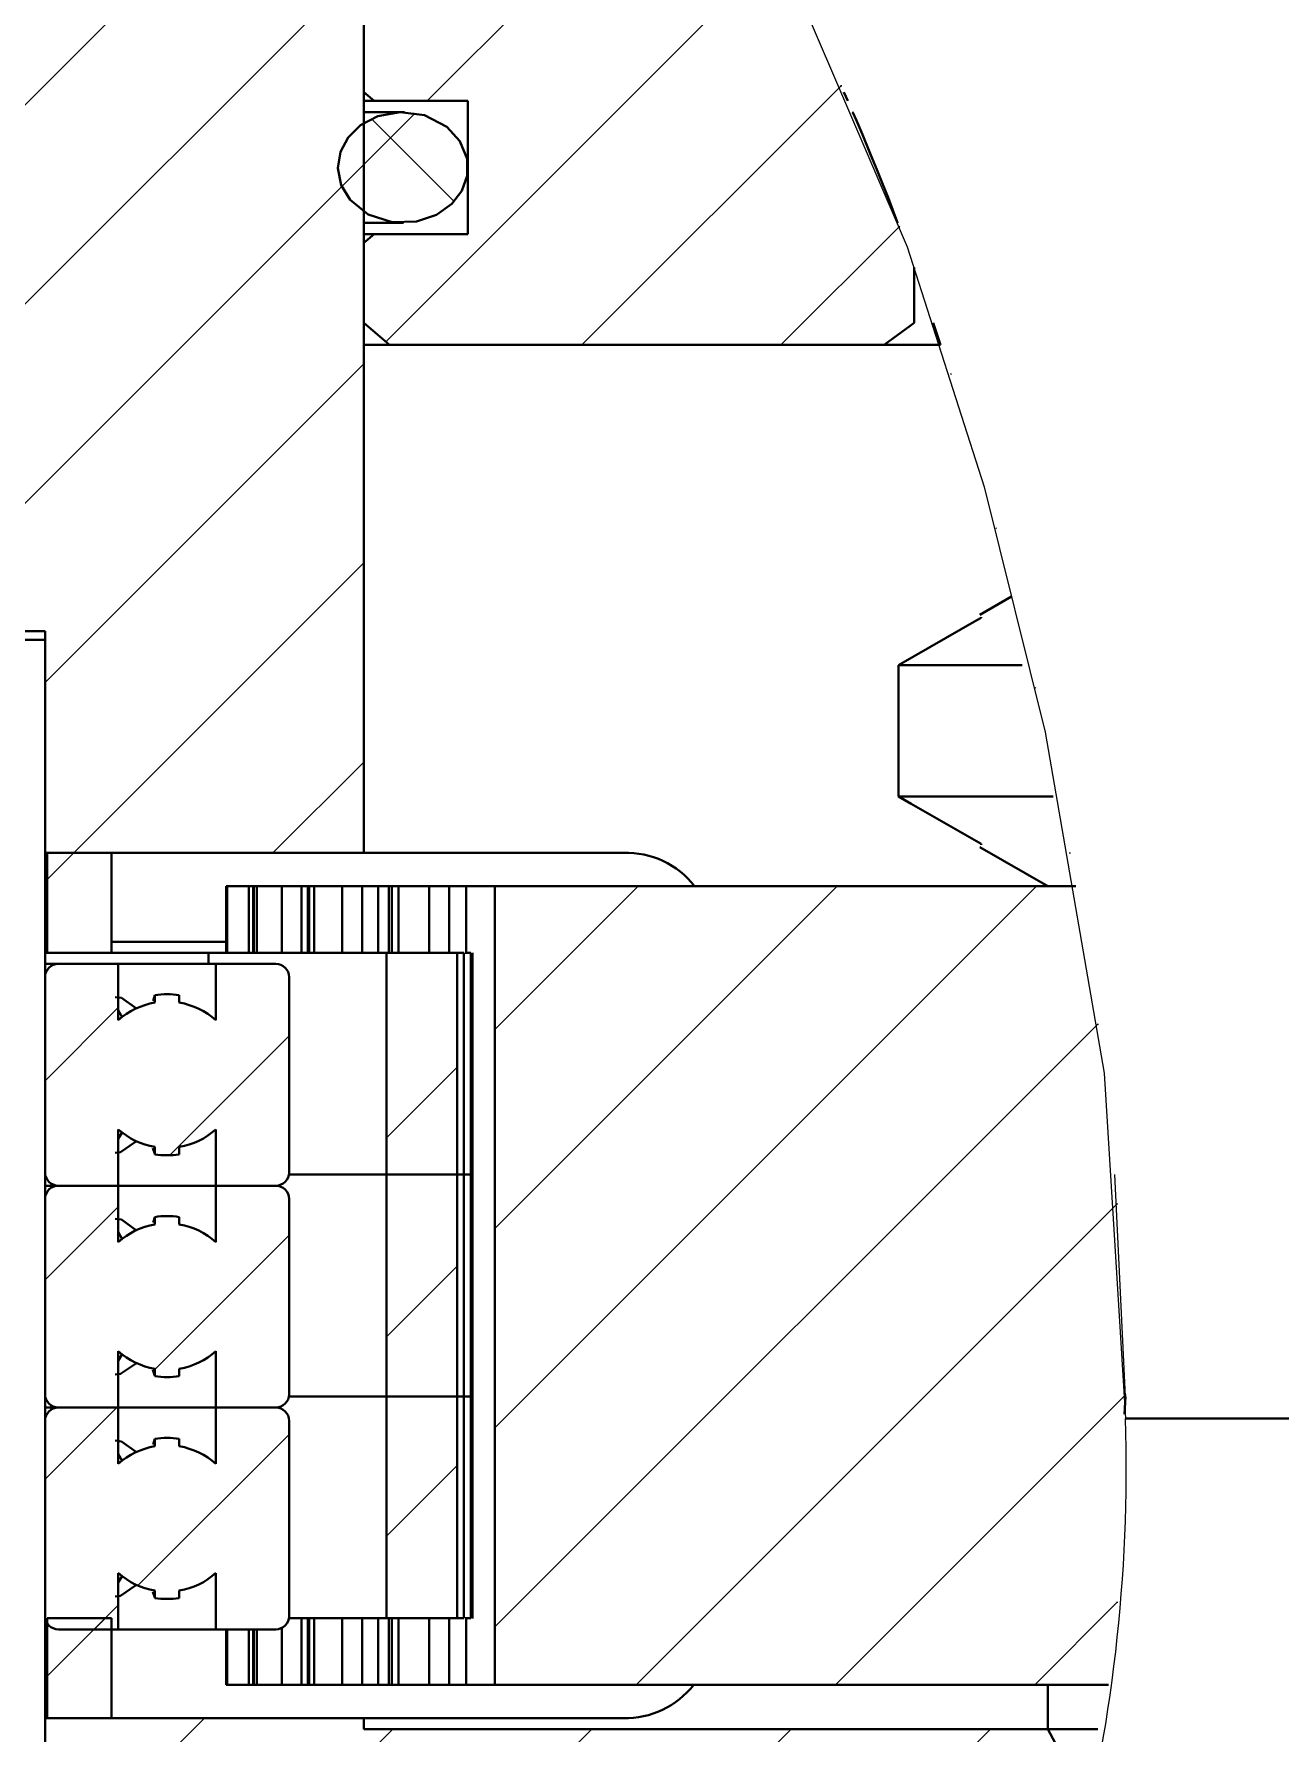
# Model space of a CAD drawing. Header units: millimetres. Extents: x 0 to 1189, y 0 to 841.
# Drawn here: x 135.65 to 163.74, y 664.51 to 702.8 of the extents above; entities that cross this region are included whole.
import ezdxf

# ---------------------------------------------------------------- set-up
doc = ezdxf.new("R2010")
doc.units = ezdxf.units.MM

msp = doc.modelspace()

# ---------------------------------------------------------------- hatches: boundary and pattern name
at = {"linetype": 'Continuous', "lineweight": 0}
h = msp.add_hatch(dxfattribs=at)
h.set_pattern_fill('ANSI31', style=0)
edge = h.paths.add_edge_path(flags=0)
edge.add_line((143.083, 684.342), (143.083, 715.33))
edge.add_spline(control_points=[(143.083, 715.33), (142.745, 715.578), (139.853, 717.622), (136.4, 719.353), (133.156, 720.592)], knot_values=[0.814522, 0.814522, 0.814522, 0.814522, 0.819404, 0.855395, 0.855395, 0.855395, 0.855395], weights=[1, 1, 1, 1, 1], degree=3, periodic=0)
edge.add_line((133.156, 720.592), (127.495, 720.592))
edge.add_line((127.495, 720.592), (127.495, 708.342))
edge.add_line((127.495, 708.342), (122.501, 708.342))
edge.add_line((122.501, 708.342), (122.501, 684.342))
edge.add_line((122.501, 684.342), (130.901, 684.342))
edge.add_line((130.901, 684.342), (130.901, 689.342))
edge.add_line((130.901, 689.342), (131.751, 689.342))
edge.add_line((131.751, 689.342), (131.751, 700.842))
edge.add_line((131.751, 700.842), (133.401, 701.833))
edge.add_line((133.401, 701.833), (135.051, 700.842))
edge.add_line((135.051, 700.842), (135.051, 689.342))
edge.add_line((135.051, 689.342), (135.901, 689.342))
edge.add_line((135.901, 689.342), (135.901, 684.342))
edge.add_line((135.901, 684.342), (143.083, 684.342))
h = msp.add_hatch(dxfattribs=at)
h.set_pattern_fill('ANSI31', style=0)
edge = h.paths.add_edge_path(flags=0)
edge.add_spline(control_points=[(159.556, 663.592), (159.409, 662.775), (159.236, 661.966), (159.038, 661.17)], knot_values=[0, 0, 0, 0, 0.002519, 0.002519, 0.002519, 0.002519], weights=[1, 1, 1, 1], degree=3, periodic=0)
edge.add_spline(control_points=[(159.038, 661.17), (157.808, 656.238), (155.094, 650.738), (150.384, 646.323), (149.517, 645.592)], knot_values=[0.424016, 0.424016, 0.424016, 0.424016, 0.487088, 0.50032, 0.50032, 0.50032, 0.50032], weights=[1, 1, 1, 1, 1], degree=3, periodic=0)
edge.add_spline(control_points=[(149.517, 645.592), (149.887, 645.903), (150.263, 646.235), (150.643, 646.587), (152.085, 647.925), (153.595, 649.616), (154.905, 651.592)], knot_values=[0, 0, 0, 0, 0.002068, 0.002068, 0.002068, 0.010023, 0.010023, 0.010023, 0.010023], weights=[1, 1, 1, 1, 1, 1, 1], degree=3, periodic=0)
edge.add_spline(control_points=[(154.905, 651.592), (154.905, 651.592), (154.906, 651.593), (154.906, 651.593)], knot_values=[0, 0, 0, 0, 0.000002, 0.000002, 0.000002, 0.000002], weights=[1, 1, 1, 1], degree=3, periodic=0)
edge.add_spline(control_points=[(154.906, 651.593), (155.302, 652.191), (155.68, 652.812), (156.036, 653.452), (157.411, 655.922), (158.462, 658.725), (159.14, 661.592)], knot_values=[0, 0, 0, 0, 0.002309, 0.002309, 0.002309, 0.011336, 0.011336, 0.011336, 0.011336], weights=[1, 1, 1, 1, 1, 1, 1], degree=3, periodic=0)
edge.add_spline(control_points=[(159.14, 661.592), (158.294, 658.018), (156.926, 654.641), (154.905, 651.592)], knot_values=[0.422221, 0.422221, 0.422221, 0.422221, 0.467719, 0.467719, 0.467719, 0.467719], weights=[1, 1, 1, 1], degree=3, periodic=0)
edge.add_spline(control_points=[(154.905, 651.592), (158.741, 657.377), (160.224, 664.346), (160.251, 671.592)], knot_values=[0.532281, 0.532281, 0.532281, 0.532281, 0.618617, 0.618617, 0.618617, 0.618617], weights=[1, 1, 1, 1], degree=3, periodic=0)
edge.add_spline(control_points=[(160.251, 671.592), (160.27, 676.79), (159.555, 682.007), (158.44, 687.067), (157.216, 692.615), (155.603, 698.176), (153.121, 703.152), (151.651, 706.097), (149.811, 708.853), (147.738, 711.136), (145.667, 713.416), (143.333, 715.273), (141.077, 716.695), (138.256, 718.474), (135.506, 719.695), (133.156, 720.592)], knot_values=[0, 0, 0, 0, 0.015594, 0.015594, 0.015594, 0.032713, 0.032713, 0.032713, 0.042832, 0.042832, 0.042832, 0.05294, 0.05294, 0.05294, 0.06558, 0.06558, 0.06558, 0.06558], weights=[1, 1, 1, 1, 1, 1, 1, 1, 1, 1, 1, 1, 1, 1, 1, 1], degree=3, periodic=0)
edge.add_spline(control_points=[(133.156, 720.592), (136.4, 719.353), (139.853, 717.622), (142.745, 715.578), (143.083, 715.33)], knot_values=[0.144605, 0.144605, 0.144605, 0.144605, 0.180596, 0.185478, 0.185478, 0.185478, 0.185478], weights=[1, 1, 1, 1, 1], degree=3, periodic=0)
edge.add_spline(control_points=[(143.083, 715.33), (144.616, 714.202), (146.412, 712.662), (148.136, 710.69), (149.795, 708.792), (151.41, 706.439), (152.757, 703.864), (155.857, 697.938), (157.813, 690.851), (159.082, 683.877), (160.229, 677.575), (160.704, 670.931), (159.724, 664.592)], knot_values=[0, 0, 0, 0, 0.009645, 0.009645, 0.009645, 0.018918, 0.018918, 0.018918, 0.040539, 0.040539, 0.040539, 0.060092, 0.060092, 0.060092, 0.060092], weights=[1, 1, 1, 1, 1, 1, 1, 1, 1, 1, 1, 1, 1], degree=3, periodic=0)
edge.add_spline(control_points=[(159.724, 664.592), (159.672, 664.255), (159.616, 663.922), (159.556, 663.592)], knot_values=[0, 0, 0, 0, 0.001187, 0.001187, 0.001187, 0.001187], weights=[1, 1, 1, 1], degree=3, periodic=0)
edge = h.paths.add_edge_path(flags=0)
edge.add_spline(control_points=[(148.033, 710.807), (148.244, 710.568), (148.452, 710.324), (148.654, 710.082), (149.021, 709.64), (149.373, 709.19), (149.682, 708.777), (149.877, 708.517), (150.059, 708.265), (150.207, 708.055), (150.301, 707.922), (150.383, 707.804), (150.441, 707.72), (150.481, 707.662), (150.51, 707.619), (150.524, 707.6), (150.539, 707.577), (150.534, 707.584), (150.511, 707.619), (150.487, 707.653), (150.445, 707.714), (150.391, 707.792), (150.315, 707.902), (150.214, 708.047), (150.101, 708.204), (149.953, 708.412), (149.781, 708.647), (149.598, 708.889), (149.27, 709.324), (148.897, 709.794), (148.509, 710.254), (148.13, 710.705), (147.723, 711.16), (147.323, 711.584), (147.031, 711.894), (146.734, 712.194), (146.465, 712.458), (146.269, 712.65), (146.083, 712.826), (145.93, 712.969), (145.825, 713.067), (145.734, 713.151), (145.667, 713.212), (145.602, 713.271), (145.558, 713.311), (145.541, 713.326), (145.522, 713.343), (145.536, 713.331), (145.58, 713.291), (145.624, 713.251), (145.698, 713.184), (145.792, 713.097), (145.907, 712.991), (146.054, 712.854), (146.214, 712.701), (146.416, 712.507), (146.645, 712.283), (146.877, 712.047), (147.255, 711.663), (147.654, 711.236), (148.033, 710.807)], knot_values=[0, 0, 0, 0, 0.000958, 0.000958, 0.000958, 0.002721, 0.002721, 0.002721, 0.003828, 0.003828, 0.003828, 0.004525, 0.004525, 0.004525, 0.005003, 0.005003, 0.005003, 0.00555, 0.00555, 0.00555, 0.00609, 0.00609, 0.00609, 0.006855, 0.006855, 0.006855, 0.007866, 0.007866, 0.007866, 0.009699, 0.009699, 0.009699, 0.011497, 0.011497, 0.011497, 0.012809, 0.012809, 0.012809, 0.01376, 0.01376, 0.01376, 0.014411, 0.014411, 0.014411, 0.01504, 0.01504, 0.01504, 0.015732, 0.015732, 0.015732, 0.016419, 0.016419, 0.016419, 0.017259, 0.017259, 0.017259, 0.01832, 0.01832, 0.01832, 0.020055, 0.020055, 0.020055, 0.020055], weights=[1, 1, 1, 1, 1, 1, 1, 1, 1, 1, 1, 1, 1, 1, 1, 1, 1, 1, 1, 1, 1, 1, 1, 1, 1, 1, 1, 1, 1, 1, 1, 1, 1, 1, 1, 1, 1, 1, 1, 1, 1, 1, 1, 1, 1, 1, 1, 1, 1, 1, 1, 1, 1, 1, 1, 1, 1, 1, 1, 1, 1], degree=3, periodic=0)
h = msp.add_hatch(dxfattribs=at)
h.set_pattern_fill('ANSI31', style=0)
edge = h.paths.add_edge_path(flags=0)
edge.add_line((143.083, 715.292), (143.083, 713.492))
edge.add_spline(control_points=[(143.083, 713.492), (143.16, 713.425), (143.238, 713.358), (143.315, 713.292)], knot_values=[0.043674, 0.043674, 0.043674, 0.043674, 0.043981, 0.043981, 0.043981, 0.043981], weights=[1, 1, 1, 1], degree=3, periodic=0)
edge.add_line((143.315, 713.292), (145.429, 713.292))
edge.add_line((145.429, 713.292), (145.429, 710.292))
edge.add_line((145.429, 710.292), (143.315, 710.292))
edge.add_spline(control_points=[(143.315, 710.292), (143.238, 710.225), (143.16, 710.158), (143.083, 710.092)], knot_values=[0.017469, 0.017469, 0.017469, 0.017469, 0.017776, 0.017776, 0.017776, 0.017776], weights=[1, 1, 1, 1], degree=3, periodic=0)
edge.add_line((143.083, 710.092), (143.083, 701.492))
edge.add_spline(control_points=[(143.083, 701.492), (143.16, 701.425), (143.238, 701.358), (143.315, 701.292)], knot_values=[0.043674, 0.043674, 0.043674, 0.043674, 0.043981, 0.043981, 0.043981, 0.043981], weights=[1, 1, 1, 1], degree=3, periodic=0)
edge.add_line((143.315, 701.292), (145.429, 701.292))
edge.add_line((145.429, 701.292), (145.429, 698.292))
edge.add_line((145.429, 698.292), (143.315, 698.292))
edge.add_spline(control_points=[(143.315, 698.292), (143.238, 698.225), (143.16, 698.158), (143.083, 698.092)], knot_values=[0.017469, 0.017469, 0.017469, 0.017469, 0.017776, 0.017776, 0.017776, 0.017776], weights=[1, 1, 1, 1], degree=3, periodic=0)
edge.add_line((143.083, 698.092), (143.083, 696.292))
edge.add_spline(control_points=[(143.083, 696.292), (143.276, 696.125), (143.471, 695.958), (143.665, 695.792)], knot_values=[0.0436, 0.0436, 0.0436, 0.0436, 0.044368, 0.044368, 0.044368, 0.044368], weights=[1, 1, 1, 1], degree=3, periodic=0)
edge.add_line((143.665, 695.792), (154.81, 695.792))
edge.add_spline(control_points=[(154.81, 695.792), (155.005, 695.937), (155.201, 696.082), (155.397, 696.226), (155.426, 696.248), (155.456, 696.27), (155.486, 696.292)], knot_values=[0.023928, 0.023928, 0.023928, 0.023928, 0.024657, 0.024657, 0.024657, 0.024768, 0.024768, 0.024768, 0.024768], weights=[1, 1, 1, 1, 1, 1, 1], degree=3, periodic=0)
edge.add_line((155.486, 696.292), (155.486, 697.538))
edge.add_spline(control_points=[(155.486, 697.538), (152.999, 704.514), (149.405, 710.67), (143.106, 715.312)], knot_values=[0.723236, 0.723236, 0.723236, 0.723236, 0.814406, 0.814406, 0.814406, 0.814406], weights=[1, 1, 1, 1], degree=3, periodic=0)
edge.add_spline(control_points=[(143.106, 715.312), (143.098, 715.305), (143.091, 715.299), (143.083, 715.292)], knot_values=[0.017695, 0.017695, 0.017695, 0.017695, 0.017726, 0.017726, 0.017726, 0.017726], weights=[1, 1, 1, 1], degree=3, periodic=0)
h = msp.add_hatch(dxfattribs=at)
h.set_pattern_fill('ANSI31', style=0)
edge = h.paths.add_edge_path(flags=0)
edge.add_spline(control_points=[(143.134, 715.292), (143.125, 715.299), (143.116, 715.305), (143.106, 715.312)], knot_values=[0, 0, 0, 0, 0.000094, 0.000094, 0.000094, 0.000094], weights=[1, 1, 1, 1], degree=3, periodic=0)
edge.add_spline(control_points=[(143.106, 715.312), (149.405, 710.67), (152.999, 704.514), (155.486, 697.538)], knot_values=[0.185594, 0.185594, 0.185594, 0.185594, 0.276764, 0.276764, 0.276764, 0.276764], weights=[1, 1, 1, 1], degree=3, periodic=0)
edge.add_spline(control_points=[(155.486, 697.538), (155.633, 697.126), (155.777, 696.711), (155.917, 696.292)], knot_values=[0, 0, 0, 0, 0.001395, 0.001395, 0.001395, 0.001395], weights=[1, 1, 1, 1], degree=3, periodic=0)
edge.add_spline(control_points=[(155.917, 696.292), (155.972, 696.127), (156.027, 695.96), (156.082, 695.792)], knot_values=[0, 0, 0, 0, 0.001024, 0.001024, 0.001024, 0.001024], weights=[1, 1, 1, 1], degree=3, periodic=0)
edge.add_spline(control_points=[(156.082, 695.792), (156.027, 695.958), (155.972, 696.125), (155.917, 696.292)], knot_values=[0, 0, 0, 0, 0.000718, 0.000718, 0.000718, 0.000718], weights=[1, 1, 1, 1], degree=3, periodic=0)
edge.add_spline(control_points=[(155.917, 696.292), (155.715, 696.896), (155.505, 697.497), (155.286, 698.092)], knot_values=[0, 0, 0, 0, 0.001951, 0.001951, 0.001951, 0.001951], weights=[1, 1, 1, 1], degree=3, periodic=0)
edge.add_spline(control_points=[(155.286, 698.092), (155.262, 698.159), (155.237, 698.225), (155.212, 698.292)], knot_values=[0, 0, 0, 0, 0.00036, 0.00036, 0.00036, 0.00036], weights=[1, 1, 1, 1], degree=3, periodic=0)
edge.add_spline(control_points=[(155.212, 698.292), (154.833, 699.311), (154.428, 700.315), (153.995, 701.292)], knot_values=[0, 0, 0, 0, 0.003365, 0.003365, 0.003365, 0.003365], weights=[1, 1, 1, 1], degree=3, periodic=0)
edge.add_spline(control_points=[(153.995, 701.292), (153.966, 701.358), (153.936, 701.425), (153.906, 701.492)], knot_values=[0, 0, 0, 0, 0.000285, 0.000285, 0.000285, 0.000285], weights=[1, 1, 1, 1], degree=3, periodic=0)
edge.add_spline(control_points=[(153.906, 701.492), (152.458, 704.72), (150.611, 707.728), (148.646, 710.092)], knot_values=[0, 0, 0, 0, 0.011081, 0.011081, 0.011081, 0.011081], weights=[1, 1, 1, 1], degree=3, periodic=0)
edge.add_spline(control_points=[(148.646, 710.092), (148.59, 710.159), (148.534, 710.226), (148.478, 710.292)], knot_values=[0, 0, 0, 0, 0.000535, 0.000535, 0.000535, 0.000535], weights=[1, 1, 1, 1], degree=3, periodic=0)
edge.add_spline(control_points=[(148.478, 710.292), (147.5, 711.449), (146.508, 712.451), (145.579, 713.292)], knot_values=[0, 0, 0, 0, 0.00572, 0.00572, 0.00572, 0.00572], weights=[1, 1, 1, 1], degree=3, periodic=0)
edge.add_spline(control_points=[(145.579, 713.292), (145.505, 713.359), (145.431, 713.425), (145.356, 713.492)], knot_values=[0, 0, 0, 0, 0.000302, 0.000302, 0.000302, 0.000302], weights=[1, 1, 1, 1], degree=3, periodic=0)
edge.add_spline(control_points=[(145.356, 713.492), (144.585, 714.176), (143.836, 714.774), (143.134, 715.292)], knot_values=[0, 0, 0, 0, 0.004395, 0.004395, 0.004395, 0.004395], weights=[1, 1, 1, 1], degree=3, periodic=0)
h = msp.add_hatch(dxfattribs=at)
h.set_pattern_fill('ANSI37', style=0)
edge = h.paths.add_edge_path(flags=0)
edge.add_spline(control_points=[(142.776, 699.061), (142.887, 698.928), (143.027, 698.817), (143.18, 698.734), (143.348, 698.643), (143.536, 698.584), (143.725, 698.558), (143.905, 698.533), (144.091, 698.537), (144.27, 698.571), (144.429, 698.6), (144.585, 698.653), (144.727, 698.728), (144.851, 698.793), (144.967, 698.875), (145.067, 698.973), (145.156, 699.06), (145.234, 699.16), (145.293, 699.269), (145.35, 699.373), (145.391, 699.488), (145.412, 699.604), (145.434, 699.729), (145.434, 699.859), (145.411, 699.984), (145.385, 700.126), (145.328, 700.265), (145.251, 700.386), (145.173, 700.507), (145.073, 700.615), (144.96, 700.705), (144.811, 700.823), (144.636, 700.912), (144.454, 700.968), (144.276, 701.022), (144.087, 701.047), (143.901, 701.041), (143.733, 701.035), (143.564, 701.004), (143.405, 700.949), (143.266, 700.9), (143.132, 700.831), (143.012, 700.743), (142.907, 700.666), (142.811, 700.572), (142.732, 700.467), (142.659, 700.369), (142.6, 700.259), (142.561, 700.143), (142.521, 700.026), (142.501, 699.901), (142.503, 699.778), (142.504, 699.648), (142.53, 699.517), (142.577, 699.395), (142.624, 699.274), (142.693, 699.16), (142.776, 699.061)], knot_values=[0, 0, 0, 0, 0.000519, 0.000519, 0.000519, 0.001092, 0.001092, 0.001092, 0.001636, 0.001636, 0.001636, 0.002118, 0.002118, 0.002118, 0.002534, 0.002534, 0.002534, 0.002904, 0.002904, 0.002904, 0.003258, 0.003258, 0.003258, 0.003636, 0.003636, 0.003636, 0.004069, 0.004069, 0.004069, 0.004499, 0.004499, 0.004499, 0.005071, 0.005071, 0.005071, 0.005628, 0.005628, 0.005628, 0.006131, 0.006131, 0.006131, 0.006573, 0.006573, 0.006573, 0.006964, 0.006964, 0.006964, 0.007329, 0.007329, 0.007329, 0.007697, 0.007697, 0.007697, 0.008087, 0.008087, 0.008087, 0.008475, 0.008475, 0.008475, 0.008475], weights=[1, 1, 1, 1, 1, 1, 1, 1, 1, 1, 1, 1, 1, 1, 1, 1, 1, 1, 1, 1, 1, 1, 1, 1, 1, 1, 1, 1, 1, 1, 1, 1, 1, 1, 1, 1, 1, 1, 1, 1, 1, 1, 1, 1, 1, 1, 1, 1, 1, 1, 1, 1, 1, 1, 1, 1, 1, 1], degree=3, periodic=0)
h = msp.add_hatch(dxfattribs=at)
h.set_pattern_fill('ANSI37', style=0)
edge = h.paths.add_edge_path(flags=0)
edge.add_spline(control_points=[(154.631, 699.792), (154.695, 699.632), (154.756, 699.48), (154.809, 699.344), (154.875, 699.177), (154.933, 699.029), (154.979, 698.91), (155.025, 698.788), (155.062, 698.692), (155.086, 698.629), (155.112, 698.56), (155.124, 698.528), (155.116, 698.548), (155.112, 698.56), (155.1, 698.592), (155.079, 698.648), (155.061, 698.693), (155.038, 698.756), (155.008, 698.833), (154.978, 698.911), (154.941, 699.007), (154.9, 699.111), (154.865, 699.203), (154.825, 699.304), (154.785, 699.405), (154.745, 699.507), (154.704, 699.61), (154.663, 699.71), (154.607, 699.85), (154.552, 699.986), (154.501, 700.109), (154.435, 700.27), (154.374, 700.415), (154.322, 700.537), (154.269, 700.662), (154.224, 700.767), (154.189, 700.848), (154.148, 700.945), (154.119, 701.009), (154.109, 701.032), (154.102, 701.05), (154.104, 701.044), (154.12, 701.008), (154.131, 700.981), (154.151, 700.936), (154.179, 700.871), (154.202, 700.818), (154.231, 700.75), (154.265, 700.67), (154.3, 700.59), (154.34, 700.496), (154.381, 700.397), (154.419, 700.305), (154.46, 700.208), (154.5, 700.111), (154.544, 700.004), (154.589, 699.895), (154.631, 699.792)], knot_values=[0, 0, 0, 0, 0.000537, 0.000537, 0.000537, 0.001202, 0.001202, 0.001202, 0.001875, 0.001875, 0.001875, 0.002613, 0.002613, 0.002613, 0.003063, 0.003063, 0.003063, 0.003432, 0.003432, 0.003432, 0.003805, 0.003805, 0.003805, 0.004132, 0.004132, 0.004132, 0.004458, 0.004458, 0.004458, 0.004914, 0.004914, 0.004914, 0.005511, 0.005511, 0.005511, 0.006118, 0.006118, 0.006118, 0.006842, 0.006842, 0.006842, 0.007381, 0.007381, 0.007381, 0.007792, 0.007792, 0.007792, 0.00813, 0.00813, 0.00813, 0.00847, 0.00847, 0.00847, 0.008782, 0.008782, 0.008782, 0.009127, 0.009127, 0.009127, 0.009127], weights=[1, 1, 1, 1, 1, 1, 1, 1, 1, 1, 1, 1, 1, 1, 1, 1, 1, 1, 1, 1, 1, 1, 1, 1, 1, 1, 1, 1, 1, 1, 1, 1, 1, 1, 1, 1, 1, 1, 1, 1, 1, 1, 1, 1, 1, 1, 1, 1, 1, 1, 1, 1, 1, 1, 1, 1, 1, 1], degree=3, periodic=0)
h = msp.add_hatch(dxfattribs=at)
h.set_pattern_fill('ANSI31', style=0)
h.paths.add_polyline_path([(137.401, 682.092), (137.401, 684.342), (135.951, 684.342), (135.951, 682.092)], flags=0)
h = msp.add_hatch(dxfattribs=at)
h.set_pattern_fill('ANSI31', style=0)
edge = h.paths.add_edge_path(flags=0)
edge.add_spline(control_points=[(159.866, 665.592), (160.621, 671.4), (160.208, 677.572), (159.134, 683.592)], knot_values=[0.594447, 0.594447, 0.594447, 0.594447, 0.665887, 0.665887, 0.665887, 0.665887], weights=[1, 1, 1, 1], degree=3, periodic=0)
edge.add_line((159.134, 683.592), (146.041, 683.592))
edge.add_line((146.041, 683.592), (146.041, 665.592))
edge.add_line((146.041, 665.592), (159.866, 665.592))
h = msp.add_hatch(dxfattribs=at)
h.set_pattern_fill('ANSI31', style=0)
edge = h.paths.add_edge_path(flags=0)
edge.add_line((159.866, 665.592), (159.866, 665.592))
edge.add_spline(control_points=[(159.866, 665.592), (160.01, 666.698), (160.111, 667.812), (160.173, 668.928)], knot_values=[0, 0, 0, 0, 0.003354, 0.003354, 0.003354, 0.003354], weights=[1, 1, 1, 1], degree=3, periodic=0)
edge.add_spline(control_points=[(160.173, 668.928), (160.221, 669.796), (160.247, 670.667), (160.251, 671.537), (160.255, 672.35), (160.24, 673.163), (160.209, 673.974), (160.199, 674.241), (160.187, 674.507), (160.173, 674.773)], knot_values=[0, 0, 0, 0, 0.002611, 0.002611, 0.002611, 0.005049, 0.005049, 0.005049, 0.005849, 0.005849, 0.005849, 0.005849], weights=[1, 1, 1, 1, 1, 1, 1, 1, 1, 1], degree=3, periodic=0)
edge.add_spline(control_points=[(160.173, 674.773), (160.02, 677.734), (159.652, 680.687), (159.134, 683.592)], knot_values=[0, 0, 0, 0, 0.008898, 0.008898, 0.008898, 0.008898], weights=[1, 1, 1, 1], degree=3, periodic=0)
edge.add_spline(control_points=[(159.134, 683.592), (160.208, 677.572), (160.621, 671.4), (159.866, 665.592)], knot_values=[0.334113, 0.334113, 0.334113, 0.334113, 0.405553, 0.405553, 0.405553, 0.405553], weights=[1, 1, 1, 1], degree=3, periodic=0)
h = msp.add_hatch(dxfattribs=at)
h.set_pattern_fill('ANSI31', style=0)
h.paths.add_polyline_path([(145.191, 682.092), (143.599, 682.092), (143.599, 677.092), (145.191, 677.092)], flags=0)
h = msp.add_hatch(dxfattribs=at)
h.set_pattern_fill('ANSI31', style=0)
edge = h.paths.add_edge_path(flags=0)
edge.add_spline(control_points=[(160.01, 677.092), (159.862, 678.766), (159.65, 680.435), (159.387, 682.092)], knot_values=[0, 0, 0, 0, 0.005049, 0.005049, 0.005049, 0.005049], weights=[1, 1, 1, 1], degree=3, periodic=0)
edge.add_spline(control_points=[(159.387, 682.092), (159.65, 680.435), (159.862, 678.767), (160.01, 677.092)], knot_values=[0, 0, 0, 0, 0.00505, 0.00505, 0.00505, 0.00505], weights=[1, 1, 1, 1], degree=3, periodic=0)
h = msp.add_hatch(dxfattribs=at)
h.set_pattern_fill('ANSI31', style=0)
edge = h.paths.add_edge_path(flags=0)
edge.add_line((137.551, 676.842), (137.551, 678.112))
edge.add_arc((138.651, 679.342), 1.65, 228.1897, 260.4059)
edge.add_line((138.376, 677.715), (138.376, 677.548))
edge.add_arc((138.651, 679.342), 1.815, 261.2853, 278.7147)
edge.add_line((138.926, 677.548), (138.926, 677.715))
edge.add_arc((138.651, 679.342), 1.65, 279.5941, 311.8103)
edge.add_line((139.751, 678.112), (139.751, 676.842))
edge.add_line((139.751, 676.842), (141.101, 676.842))
edge.add_arc((141.101, 677.142), 0.3, 270, 360)
edge.add_line((141.401, 677.142), (141.401, 681.542))
edge.add_arc((141.101, 681.542), 0.3, 0, 90)
edge.add_line((141.101, 681.842), (139.751, 681.842))
edge.add_line((139.751, 681.842), (139.751, 680.572))
edge.add_arc((138.651, 679.342), 1.65, 48.1897, 80.4059)
edge.add_line((138.926, 680.969), (138.926, 681.136))
edge.add_arc((138.651, 679.342), 1.815, 81.2853, 98.7147)
edge.add_line((138.376, 681.136), (138.376, 680.969))
edge.add_arc((138.651, 679.342), 1.65, 99.5941, 131.8103)
edge.add_line((137.551, 680.572), (137.551, 681.842))
edge.add_line((137.551, 681.842), (136.201, 681.842))
edge.add_arc((136.201, 681.542), 0.3, 90, 180)
edge.add_line((135.901, 681.542), (135.901, 677.142))
edge.add_arc((136.201, 677.142), 0.3, 180, 270)
edge.add_line((136.201, 676.842), (137.551, 676.842))
h = msp.add_hatch(dxfattribs=at)
h.set_pattern_fill('ANSI31', style=0)
h.paths.add_polyline_path([(145.191, 677.092), (143.599, 677.092), (143.599, 672.092), (145.191, 672.092)], flags=0)
h = msp.add_hatch(dxfattribs=at)
h.set_pattern_fill('ANSI31', style=0)
edge = h.paths.add_edge_path(flags=0)
edge.add_spline(control_points=[(160.25, 672.092), (160.241, 673.761), (160.157, 675.431), (160.01, 677.092)], knot_values=[0, 0, 0, 0, 0.005007, 0.005007, 0.005007, 0.005007], weights=[1, 1, 1, 1], degree=3, periodic=0)
edge.add_spline(control_points=[(160.01, 677.092), (160.157, 675.431), (160.241, 673.761), (160.25, 672.092)], knot_values=[0, 0, 0, 0, 0.005007, 0.005007, 0.005007, 0.005007], weights=[1, 1, 1, 1], degree=3, periodic=0)
h = msp.add_hatch(dxfattribs=at)
h.set_pattern_fill('ANSI31', style=0)
edge = h.paths.add_edge_path(flags=0)
edge.add_line((137.551, 671.842), (137.551, 673.112))
edge.add_arc((138.651, 674.342), 1.65, 228.1897, 260.4059)
edge.add_line((138.376, 672.715), (138.376, 672.548))
edge.add_arc((138.651, 674.342), 1.815, 261.2853, 278.7147)
edge.add_line((138.926, 672.548), (138.926, 672.715))
edge.add_arc((138.651, 674.342), 1.65, 279.5941, 311.8103)
edge.add_line((139.751, 673.112), (139.751, 671.842))
edge.add_line((139.751, 671.842), (141.101, 671.842))
edge.add_arc((141.101, 672.142), 0.3, 270, 360)
edge.add_line((141.401, 672.142), (141.401, 676.542))
edge.add_arc((141.101, 676.542), 0.3, 0, 90)
edge.add_line((141.101, 676.842), (139.751, 676.842))
edge.add_line((139.751, 676.842), (139.751, 675.572))
edge.add_arc((138.651, 674.342), 1.65, 48.1897, 80.4059)
edge.add_line((138.926, 675.969), (138.926, 676.136))
edge.add_arc((138.651, 674.342), 1.815, 81.2853, 98.7147)
edge.add_line((138.376, 676.136), (138.376, 675.969))
edge.add_arc((138.651, 674.342), 1.65, 99.5941, 131.8103)
edge.add_line((137.551, 675.572), (137.551, 676.842))
edge.add_line((137.551, 676.842), (136.201, 676.842))
edge.add_arc((136.201, 676.542), 0.3, 90, 180)
edge.add_line((135.901, 676.542), (135.901, 672.142))
edge.add_arc((136.201, 672.142), 0.3, 180, 270)
edge.add_line((136.201, 671.842), (137.551, 671.842))
h = msp.add_hatch(dxfattribs=at)
h.set_pattern_fill('ANSI31', style=0)
edge = h.paths.add_edge_path(flags=0)
edge.add_line((137.551, 666.842), (137.551, 668.112))
edge.add_arc((138.651, 669.342), 1.65, 228.1897, 260.4059)
edge.add_line((138.376, 667.715), (138.376, 667.548))
edge.add_arc((138.651, 669.342), 1.815, 261.2853, 278.7147)
edge.add_line((138.926, 667.548), (138.926, 667.715))
edge.add_arc((138.651, 669.342), 1.65, 279.5941, 311.8103)
edge.add_line((139.751, 668.112), (139.751, 666.842))
edge.add_line((139.751, 666.842), (141.101, 666.842))
edge.add_arc((141.101, 667.142), 0.3, 270, 360)
edge.add_line((141.401, 667.142), (141.401, 671.542))
edge.add_arc((141.101, 671.542), 0.3, 0, 90)
edge.add_line((141.101, 671.842), (139.751, 671.842))
edge.add_line((139.751, 671.842), (139.751, 670.572))
edge.add_arc((138.651, 669.342), 1.65, 48.1897, 80.4059)
edge.add_line((138.926, 670.969), (138.926, 671.136))
edge.add_arc((138.651, 669.342), 1.815, 81.2853, 98.7147)
edge.add_line((138.376, 671.136), (138.376, 670.969))
edge.add_arc((138.651, 669.342), 1.65, 99.5941, 131.8103)
edge.add_line((137.551, 670.572), (137.551, 671.842))
edge.add_line((137.551, 671.842), (136.201, 671.842))
edge.add_arc((136.201, 671.542), 0.3, 90, 180)
edge.add_line((135.901, 671.542), (135.901, 667.142))
edge.add_arc((136.201, 667.142), 0.3, 180, 270)
edge.add_line((136.201, 666.842), (137.551, 666.842))
h = msp.add_hatch(dxfattribs=at)
h.set_pattern_fill('ANSI31', style=0)
h.paths.add_polyline_path([(145.191, 672.092), (143.599, 672.092), (143.599, 667.092), (145.191, 667.092)], flags=0)
h = msp.add_hatch(dxfattribs=at)
h.set_pattern_fill('ANSI31', style=0)
edge = h.paths.add_edge_path(flags=0)
edge.add_spline(control_points=[(160.035, 667.092), (160.193, 668.751), (160.26, 670.423), (160.25, 672.092)], knot_values=[0, 0, 0, 0, 0.005006, 0.005006, 0.005006, 0.005006], weights=[1, 1, 1, 1], degree=3, periodic=0)
edge.add_spline(control_points=[(160.25, 672.092), (160.26, 670.423), (160.193, 668.751), (160.035, 667.092)], knot_values=[0, 0, 0, 0, 0.005006, 0.005006, 0.005006, 0.005006], weights=[1, 1, 1, 1], degree=3, periodic=0)
h = msp.add_hatch(dxfattribs=at)
h.set_pattern_fill('ANSI31', style=0)
h.paths.add_polyline_path([(137.401, 664.842), (137.401, 667.092), (135.951, 667.092), (135.951, 664.842)], flags=0)
h = msp.add_hatch(dxfattribs=at)
h.set_pattern_fill('ANSI31', style=0)
edge = h.paths.add_edge_path(flags=0)
edge.add_spline(control_points=[(159.038, 663.592), (158.986, 663.687), (158.934, 663.783), (158.883, 663.879), (158.754, 664.116), (158.627, 664.354), (158.5, 664.592)], knot_values=[0.019853, 0.019853, 0.019853, 0.019853, 0.020177, 0.020177, 0.020177, 0.020981, 0.020981, 0.020981, 0.020981], weights=[1, 1, 1, 1, 1, 1, 1], degree=3, periodic=0)
edge.add_line((158.5, 664.592), (143.083, 664.592))
edge.add_line((143.083, 664.592), (143.083, 664.842))
edge.add_line((143.083, 664.842), (135.901, 664.842))
edge.add_line((135.901, 664.842), (135.901, 661.342))
edge.add_line((135.901, 661.342), (144.25, 661.342))
edge.add_line((144.25, 661.342), (144.25, 651.592))
edge.add_line((144.25, 651.592), (149.047, 651.592))
edge.add_line((149.047, 651.592), (149.047, 645.592))
edge.add_line((149.047, 645.592), (149.517, 645.592))
edge.add_spline(control_points=[(149.517, 645.592), (150.384, 646.323), (155.094, 650.738), (157.808, 656.238), (159.038, 661.17)], knot_values=[0.49968, 0.49968, 0.49968, 0.49968, 0.512912, 0.575984, 0.575984, 0.575984, 0.575984], weights=[1, 1, 1, 1, 1], degree=3, periodic=0)
edge.add_line((159.038, 661.17), (159.038, 663.592))

# ---------------------------------------------------------------- linework, layer by layer
at = {"color": 7, "linetype": 'Continuous', "lineweight": 40}
for p, q in [((143.083, 684.342), (143.083, 715.292)), ((143.083, 710.092), (143.083, 701.492)), ((143.315, 701.292), (143.083, 701.492)), ((143.315, 701.292), (143.083, 701.292)), ((143.315, 701.292), (145.429, 701.292)), ((145.429, 701.292), (145.429, 698.292)), ((153.995, 701.292), (153.906, 701.492)), ((144.002, 701.042), (143.083, 701.042)), ((143.083, 698.542), (143.976, 698.542)), ((143.083, 698.292), (143.315, 698.292)), ((143.083, 698.092), (143.315, 698.292)), ((145.429, 698.292), (143.315, 698.292)), ((143.083, 698.092), (143.083, 696.292)), ((155.486, 696.292), (155.486, 697.538)), ((143.665, 695.792), (143.083, 696.292)), ((156.082, 695.792), (155.917, 696.292)), ((143.665, 695.792), (143.083, 695.792)), ((154.81, 695.792), (143.665, 695.792)), ((156.082, 695.792), (154.81, 695.792)), ((157.683, 690.119), (156.973, 689.709)), ((135.901, 689.342), (135.051, 689.342)), ((135.901, 689.342), (135.901, 684.342)), ((157.001, 689.66), (156.996, 689.638)), ((135.901, 689.142), (133.401, 689.142)), ((135.901, 662.842), (135.901, 689.142)), ((155.135, 688.571), (157.923, 688.571)), ((155.135, 685.612), (155.135, 688.571)), ((155.135, 685.612), (158.621, 685.612)), ((156.973, 684.474), (158.501, 683.592)), ((156.996, 684.545), (157.001, 684.523)), ((135.901, 684.342), (143.083, 684.342)), ((135.951, 682.092), (135.951, 684.342)), ((135.951, 684.342), (137.401, 684.342)), ((137.401, 682.092), (137.401, 684.342)), ((143.083, 684.342), (148.936, 684.342)), ((139.985, 683.592), (139.985, 682.092)), ((139.986, 683.592), (139.985, 683.592)), ((140.008, 683.592), (139.986, 683.592)), ((140.496, 683.592), (140.008, 683.592)), ((140.496, 683.592), (140.593, 683.592)), ((140.593, 683.592), (140.593, 682.092)), ((140.606, 683.592), (140.593, 683.592)), ((140.672, 683.592), (140.606, 683.592)), ((141.236, 683.592), (140.672, 683.592)), ((141.236, 683.592), (141.683, 683.592)), ((141.683, 683.592), (141.821, 683.592)), ((141.821, 683.592), (141.821, 682.092)), ((141.857, 683.592), (141.821, 683.592)), ((141.966, 683.592), (141.857, 683.592)), ((142.597, 683.592), (141.966, 683.592)), ((142.597, 683.592), (143.051, 683.592)), ((143.051, 683.592), (143.407, 683.592)), ((143.647, 683.592), (143.407, 683.592)), ((143.647, 683.592), (143.647, 682.092)), ((143.718, 683.592), (143.647, 683.592)), ((143.867, 683.592), (143.718, 683.592)), ((144.555, 683.592), (143.867, 683.592)), ((144.555, 683.592), (145.007, 683.592)), ((145.007, 683.592), (145.394, 683.592)), ((146.041, 683.592), (145.394, 683.592)), ((146.041, 683.592), (146.041, 665.592)), ((146.041, 665.592), (146.041, 683.592)), ((146.041, 683.592), (159.134, 683.592)), ((146.041, 683.592), (146.041, 683.592)), ((135.951, 682.092), (135.901, 682.092)), ((135.951, 682.092), (137.401, 682.092)), ((137.401, 682.092), (139.586, 682.092)), ((139.586, 682.092), (139.586, 681.842)), ((143.599, 682.092), (139.586, 682.092)), ((143.599, 677.092), (143.599, 682.092)), ((145.191, 682.092), (143.599, 682.092)), ((145.191, 682.092), (145.191, 677.092)), ((145.336, 682.092), (145.191, 682.092)), ((145.336, 677.092), (145.336, 682.092)), ((145.497, 682.092), (145.37, 682.092)), ((145.497, 677.092), (145.497, 682.092)), ((145.538, 677.09), (145.538, 682.093)), ((135.901, 681.842), (136.201, 681.842)), ((136.201, 681.842), (137.551, 681.842)), ((137.551, 681.842), (139.751, 681.842)), ((137.551, 681.842), (137.551, 680.572)), ((139.751, 680.572), (139.751, 681.842)), ((139.751, 681.842), (141.101, 681.842)), ((135.901, 677.142), (135.901, 681.542)), ((141.401, 681.542), (141.401, 677.142)), ((138.376, 680.969), (138.376, 681.136)), ((138.926, 681.136), (138.926, 680.969)), ((137.551, 680.799), (137.642, 680.64)), ((137.551, 678.112), (137.551, 676.842)), ((137.646, 678.056), (137.551, 677.897)), ((139.751, 676.842), (139.751, 678.112)), ((138.376, 677.548), (138.376, 677.715)), ((138.926, 677.715), (138.926, 677.548)), ((143.599, 677.092), (141.397, 677.092)), ((143.599, 672.092), (143.599, 677.092)), ((145.191, 677.092), (143.599, 677.092)), ((145.191, 677.092), (145.191, 672.092)), ((145.336, 677.092), (145.191, 677.092)), ((145.336, 672.092), (145.336, 677.092)), ((145.497, 677.092), (145.37, 677.092)), ((145.497, 672.092), (145.497, 677.092)), ((145.538, 672.09), (145.538, 677.093)), ((135.901, 676.842), (136.201, 676.842)), ((137.551, 676.842), (136.201, 676.842)), ((137.551, 676.842), (139.751, 676.842)), ((137.551, 676.842), (137.551, 675.572)), ((141.101, 676.842), (139.751, 676.842)), ((139.751, 675.572), (139.751, 676.842)), ((135.901, 672.142), (135.901, 676.542)), ((141.401, 676.542), (141.401, 672.142)), ((138.376, 675.969), (138.376, 676.136)), ((138.926, 676.136), (138.926, 675.969)), ((137.551, 675.799), (137.642, 675.64)), ((137.551, 673.112), (137.551, 671.842)), ((137.646, 673.056), (137.551, 672.897)), ((139.751, 671.842), (139.751, 673.112)), ((138.376, 672.548), (138.376, 672.715)), ((138.926, 672.715), (138.926, 672.548)), ((135.901, 671.842), (136.201, 671.842)), ((137.551, 671.842), (136.201, 671.842)), ((137.551, 671.842), (139.751, 671.842)), ((137.551, 671.842), (137.551, 670.572)), ((141.101, 671.842), (139.751, 671.842)), ((139.751, 670.572), (139.751, 671.842)), ((143.599, 672.092), (141.397, 672.092)), ((143.599, 667.092), (143.599, 672.092)), ((145.191, 672.092), (143.599, 672.092)), ((145.191, 672.092), (145.191, 667.092)), ((145.336, 672.092), (145.191, 672.092)), ((145.336, 667.092), (145.336, 672.092)), ((145.497, 672.092), (145.37, 672.092)), ((145.497, 667.092), (145.497, 672.092)), ((145.538, 667.09), (145.538, 672.093)), ((160.233, 671.69), (160.25, 672.092)), ((135.901, 667.142), (135.901, 671.542)), ((141.401, 671.542), (141.401, 667.142)), ((227.501, 671.592), (160.251, 671.592)), ((138.376, 670.969), (138.376, 671.136)), ((138.926, 671.136), (138.926, 670.969)), ((137.551, 670.799), (137.642, 670.64)), ((137.551, 668.112), (137.551, 666.842)), ((137.646, 668.056), (137.551, 667.897)), ((139.751, 666.842), (139.751, 668.112)), ((138.376, 667.548), (138.376, 667.715)), ((138.926, 667.715), (138.926, 667.548)), ((135.951, 664.842), (135.951, 667.092)), ((135.951, 667.092), (137.401, 667.092)), ((137.551, 666.842), (136.201, 666.842)), ((137.401, 664.842), (137.401, 667.092)), ((137.551, 666.842), (139.751, 666.842)), ((141.101, 666.842), (139.751, 666.842)), ((139.985, 666.842), (139.985, 665.592)), ((140.593, 666.842), (140.593, 665.592)), ((141.397, 667.092), (143.599, 667.092)), ((141.821, 667.092), (141.821, 665.592)), ((145.191, 667.092), (143.599, 667.092)), ((143.647, 667.092), (143.647, 665.592)), ((145.191, 667.092), (145.336, 667.092)), ((145.37, 667.092), (145.497, 667.092)), ((139.985, 665.592), (139.986, 665.592)), ((139.986, 665.592), (140.008, 665.592)), ((140.008, 665.592), (140.496, 665.592)), ((140.593, 665.592), (140.496, 665.592)), ((140.593, 665.592), (140.606, 665.592)), ((140.606, 665.592), (140.672, 665.592)), ((140.672, 665.592), (141.236, 665.592)), ((141.683, 665.592), (141.236, 665.592)), ((141.821, 665.592), (141.683, 665.592)), ((141.821, 665.592), (141.857, 665.592)), ((141.857, 665.592), (141.966, 665.592)), ((141.966, 665.592), (142.597, 665.592)), ((143.051, 665.592), (142.597, 665.592)), ((143.407, 665.592), (143.051, 665.592)), ((143.407, 665.592), (143.647, 665.592)), ((143.647, 665.592), (143.718, 665.592)), ((143.718, 665.592), (143.867, 665.592)), ((143.867, 665.592), (144.555, 665.592)), ((145.007, 665.592), (144.555, 665.592)), ((145.394, 665.592), (145.007, 665.592)), ((145.394, 665.592), (146.041, 665.592)), ((159.866, 665.592), (146.041, 665.592)), ((146.041, 665.592), (146.041, 665.592)), ((158.501, 665.592), (158.501, 664.592)), ((135.901, 664.842), (135.901, 661.342)), ((143.083, 664.842), (135.901, 664.842)), ((135.951, 664.842), (137.401, 664.842)), ((148.936, 664.842), (143.083, 664.842)), ((143.083, 664.592), (143.083, 664.842)), ((143.083, 664.592), (158.5, 664.592)), ((159.632, 664.592), (158.431, 664.592))]:
    msp.add_line(p, q, dxfattribs=at)
at = {"color": 8, "linetype": 'Continuous', "lineweight": 40}
for p, q in [((139.986, 682.092), (139.986, 683.592)), ((140.008, 683.592), (140.008, 682.092)), ((140.496, 682.092), (140.496, 683.592)), ((140.606, 682.092), (140.606, 683.592)), ((140.672, 683.592), (140.672, 682.092)), ((141.236, 682.092), (141.236, 683.592)), ((141.683, 682.092), (141.683, 683.592)), ((141.857, 682.092), (141.857, 683.592)), ((141.966, 683.592), (141.966, 682.092)), ((142.597, 682.092), (142.597, 683.592)), ((143.051, 682.092), (143.051, 683.592)), ((143.407, 683.592), (143.407, 682.092)), ((143.718, 682.092), (143.718, 683.592)), ((143.867, 683.592), (143.867, 682.092)), ((144.555, 682.092), (144.555, 683.592)), ((145.007, 682.092), (145.007, 683.592)), ((145.394, 683.592), (145.394, 682.092)), ((139.985, 682.342), (137.401, 682.342)), ((139.986, 665.592), (139.986, 666.842)), ((140.008, 666.842), (140.008, 665.592)), ((140.496, 665.592), (140.496, 666.842)), ((140.606, 665.592), (140.606, 666.842)), ((140.672, 666.842), (140.672, 665.592)), ((141.236, 665.592), (141.236, 666.874)), ((141.683, 665.592), (141.683, 667.092)), ((141.857, 665.592), (141.857, 667.092)), ((141.966, 667.092), (141.966, 665.592)), ((142.597, 665.592), (142.597, 667.092)), ((143.051, 665.592), (143.051, 667.092)), ((143.407, 667.092), (143.407, 665.592)), ((143.718, 665.592), (143.718, 667.092)), ((143.867, 667.092), (143.867, 665.592)), ((144.555, 665.592), (144.555, 667.092)), ((145.007, 665.592), (145.007, 667.092)), ((145.394, 667.092), (145.394, 665.592))]:
    msp.add_line(p, q, dxfattribs=at)
at = {"color": 7, "linetype": 'Continuous', "lineweight": 0}
msp.add_line((160.25, 672.092), (160.01, 677.092), dxfattribs=at)
at = {"color": 7, "linetype": 'Continuous', "lineweight": 0, "flags": 128}
msp.add_lwpolyline([(135.075, 719.771), (136.94, 718.974), (141.077, 716.695), (144.477, 714.238), (147.738, 711.136), (150.656, 707.392), (153.121, 703.152), (155.331, 698.003), (157.069, 692.597), (158.44, 687.067), (159.771, 679.381), (160.251, 671.592)], dxfattribs=at)
at = {"color": 7, "linetype": 'Continuous', "lineweight": 40, "flags": 128}
for points in [[(142.776, 699.061), (142.577, 699.395), (142.503, 699.778), (142.561, 700.143), (142.732, 700.467), (143.012, 700.743), (143.405, 700.949), (143.901, 701.041), (144.454, 700.968), (144.96, 700.705), (145.251, 700.386), (145.411, 699.984), (145.412, 699.604), (145.293, 699.269), (145.067, 698.973), (144.727, 698.728), (144.27, 698.571), (143.725, 698.558), (143.18, 698.734), (142.776, 699.061)], [(155.107, 698.572), (155.116, 698.548), (155.079, 698.648), (155.008, 698.833), (154.9, 699.112), (154.785, 699.405), (154.663, 699.71), (154.501, 700.109), (154.322, 700.537), (154.189, 700.848), (154.109, 701.032), (154.116, 701.016)], [(155.486, 696.292), (155.397, 696.226), (154.81, 695.792)], [(156.996, 689.638), (156.905, 689.586), (155.135, 688.571)], [(155.135, 685.612), (155.419, 685.449), (156.996, 684.545)], [(137.967, 680.823), (137.961, 680.834), (137.623, 681.077), (137.483, 681.095)], [(138.335, 681.01), (138.376, 681.134), (138.376, 681.136)], [(137.483, 677.586), (137.603, 677.598), (137.942, 677.828), (137.963, 677.863)], [(138.376, 677.548), (138.372, 677.559), (138.33, 677.689)], [(137.967, 675.823), (137.961, 675.834), (137.623, 676.077), (137.483, 676.095)], [(138.335, 676.01), (138.376, 676.134), (138.376, 676.136)], [(137.483, 672.586), (137.603, 672.598), (137.942, 672.828), (137.963, 672.863)], [(138.376, 672.548), (138.372, 672.559), (138.33, 672.689)], [(137.967, 670.823), (137.961, 670.834), (137.623, 671.077), (137.483, 671.095)], [(138.335, 671.01), (138.376, 671.134), (138.376, 671.136)], [(137.483, 667.586), (137.603, 667.598), (137.942, 667.828), (137.963, 667.863)], [(138.376, 667.548), (138.372, 667.559), (138.33, 667.689)], [(158.5, 664.592), (158.883, 663.879), (159.038, 663.592)]]:
    msp.add_lwpolyline(points, dxfattribs=at)
at = {"color": 7, "linetype": 'Continuous', "lineweight": 40}
for centre, radius, start, end in [((149.008, 682.406), 1.937, 37.7354, 92.1499), ((136.201, 681.542), 0.3, 90, 180), ((141.101, 681.542), 0.3, 0, 90), ((138.651, 679.342), 1.65, 99.5941, 131.8103), ((138.651, 679.342), 1.815, 81.2853, 98.7147), ((138.651, 679.342), 1.65, 48.1897, 80.4059), ((138.651, 679.342), 1.65, 228.1897, 260.4059), ((138.651, 679.342), 1.65, 279.5941, 311.8103), ((138.651, 679.342), 1.815, 261.2853, 278.7147), ((136.201, 677.142), 0.3, 180, 270), ((141.101, 677.142), 0.3, 270, 0), ((136.201, 676.542), 0.3, 90, 180), ((141.101, 676.542), 0.3, 0, 90), ((138.651, 674.342), 1.65, 99.5941, 131.8103), ((138.651, 674.342), 1.815, 81.2853, 98.7147), ((138.651, 674.342), 1.65, 48.1897, 80.4059), ((138.651, 674.342), 1.65, 228.1897, 260.4059), ((138.651, 674.342), 1.65, 279.5941, 311.8103), ((138.651, 674.342), 1.815, 261.2853, 278.7147), ((136.201, 672.142), 0.3, 180, 270), ((141.101, 672.142), 0.3, 270, 0), ((136.201, 671.542), 0.3, 90, 180), ((141.101, 671.542), 0.3, 0, 90), ((138.651, 669.342), 1.65, 99.5941, 131.8103), ((138.651, 669.342), 1.815, 81.2853, 98.7147), ((138.651, 669.342), 1.65, 48.1897, 80.4059), ((138.651, 669.342), 1.65, 228.1897, 260.4059), ((138.651, 669.342), 1.65, 279.5941, 311.8103), ((138.651, 669.342), 1.815, 261.2853, 278.7147), ((136.201, 667.142), 0.3, 180, 270), ((141.101, 667.142), 0.3, 270, 0), ((148.986, 666.786), 1.945, 268.5061, 322.1164)]:
    msp.add_arc(centre, radius, start, end, dxfattribs=at)
at = {"color": 7, "linetype": 'Continuous', "lineweight": 0}
msp.add_arc((124.419, 670.455), 35.85, 328.2525, 1.8171, dxfattribs=at)

doc.saveas('drawing.dxf')
